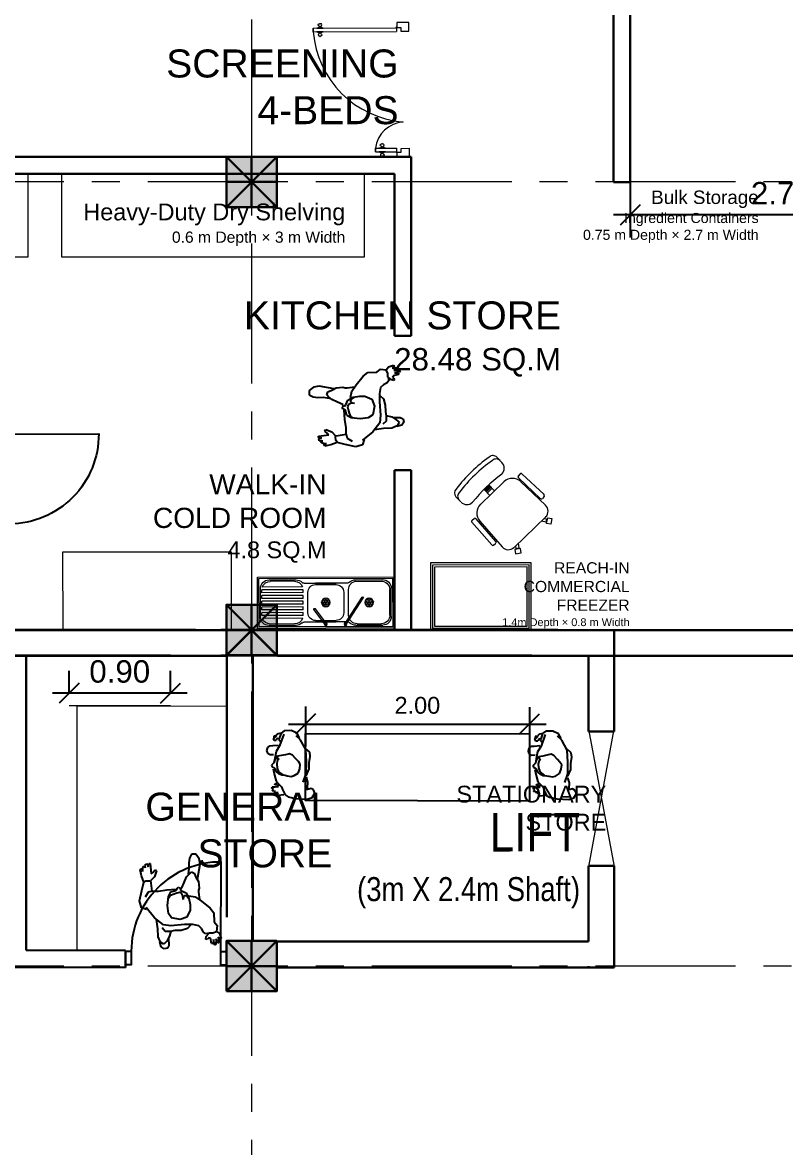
# Model space of a CAD drawing. Header units: metres. Extents: x 319894 to 3389272, y 120 to 6136017.
# Drawn here: x 321364.75 to 321371.56, y 3068011.02 to 3068021.06 of the extents above; entities that cross this region are included whole.
import ezdxf

# ---------------------------------------------------------------- set-up
doc = ezdxf.new("R2010")
doc.units = ezdxf.units.M
doc.header["$MEASUREMENT"] = 0
doc.linetypes.add('CENTER', pattern=[2, 1.25, -0.25, 0.25, -0.25])
doc.linetypes.add('HIDDEN', pattern=[0.375, 0.25, -0.125])
doc.layers.get('Defpoints').update_dxf_attribs({"color": 254})
for name, color, linetype in [('02', 2, 'Continuous'), ('door_cad-block.com', 7, 'Continuous'), ('Hat02', 4, 'Continuous'), ('S-DIM', 7, 'Continuous'), ('steps', 23, 'Continuous'), ('TEXT', 255, 'Continuous')]:
    doc.layers.add(name, color=color, linetype=linetype)
for name, color, linetype, lineweight in [('centerline', 255, 'HIDDEN', 5), ('column', 50, 'Continuous', 30), ('DOORS', 4, 'Continuous', 0), ('Fixtures', 31, 'Continuous', 20), ('furniture', 43, 'Continuous', 18), ('hatch', 252, 'Continuous', 15), ('Stairs', 31, 'Continuous', 20), ('wall', 4, 'Continuous', 30), ('window-door', 4, 'Continuous', 20)]:
    doc.layers.add(name, color=color, linetype=linetype, lineweight=lineweight)
doc.styles.get("Standard").update_dxf_attribs({"font": 'arial.ttf'})
doc.dimstyles.get("Standard").update_dxf_attribs({"dimtxt": 0.2, "dimasz": 0.18, "dimexe": 0.2, "dimexo": 0.2, "dimgap": 0.09, "dimtad": 1, "dimzin": 0, "dimdsep": 46, "dimtxsty": 'Standard', "dimblk": 'OBLIQUE', "dimcen": 0.09, "dimdle": 0.15, "dimclrt": 7, "dimadec": 0, "dimazin": 0, "dimtfac": 1, "dimtofl": 0, "dimtmove": 0, "dimatfit": 3, "dimfxl": 0.3, "dimfxlon": 1, "dimtfillclr": 2, "dimtolj": 1, "dimtzin": 0, "dimarcsym": 0})

# ---------------------------------------------------------------- blocks, each defined once
blk = doc.blocks.new('R87')
at = {"color": 0, "linetype": 'ByBlock'}
for p, q in [((-258, 779), (-289, 729)), ((-201, 798), (-258, 779)), ((-64, 789), (-201, 798)), ((20, 770), (-64, 789)), ((-289, 729), (-275, 693)), ((-275, 693), (-246, 674)), ((-246, 674), (-191, 690)), ((-205, 669), (-210, 604)), ((-191, 690), (-205, 669)), ((54, 748), (20, 770)), ((85, 686), (54, 748)), ((68, 748), (133, 755)), ((95, 654), (85, 686)), ((121, 628), (95, 654)), ((169, 654), (129, 652)), ((129, 652), (141, 635)), ((133, 755), (143, 738)), ((143, 738), (133, 724)), ((133, 724), (167, 722)), ((172, 712), (165, 710)), ((165, 710), (201, 702)), ((167, 722), (172, 712)), ((203, 654), (169, 654)), ((201, 695), (189, 681)), ((189, 681), (208, 671)), ((201, 702), (201, 695)), ((208, 671), (203, 654)), ((-191, 530), (-225, 450)), ((-210, 604), (-193, 546)), ((-155, 602), (-191, 501)), ((-50, 526), (-96, 497)), ((-16, 536), (-50, 526)), ((28, 528), (-16, 536)), ((52, 522), (28, 528)), ((91, 518), (52, 522)), ((155, 590), (121, 628)), ((141, 635), (169, 633)), ((172, 621), (148, 614)), ((174, 520), (155, 590)), ((169, 633), (172, 621)), ((189, 448), (174, 520)), ((-225, 450), (-227, 381)), ((-191, 501), (-193, 369)), ((-117, 448), (-122, 396)), ((-122, 396), (-101, 365)), ((-96, 497), (-117, 448)), ((129, 482), (80, 515)), ((130, 500), (91, 518)), ((143, 441), (129, 482)), ((156, 483), (130, 500)), ((148, 390), (143, 441)), ((143, 359), (148, 390)), ((168, 454), (156, 483)), ((174, 441), (168, 454)), ((181, 433), (174, 441)), ((203, 422), (181, 433)), ((182, 376), (195, 391)), ((195, 391), (206, 399)), ((209, 409), (203, 422)), ((206, 399), (209, 409)), ((-227, 381), (-239, 309)), ((-239, 309), (-232, 258)), ((-193, 369), (-186, 227)), ((-101, 365), (-73, 334)), ((-73, 334), (-33, 289)), ((-33, 289), (1, 274)), ((1, 274), (49, 285)), ((49, 285), (95, 295)), ((95, 295), (140, 303)), ((124, 333), (143, 359)), ((136, 328), (124, 333)), ((143, 316), (136, 328)), ((136, 302), (143, 316)), ((140, 303), (164, 326)), ((155, 246), (172, 328)), ((164, 326), (176, 356)), ((172, 328), (181, 378)), ((176, 356), (182, 376)), ((184, 285), (225, 287)), ((225, 287), (251, 266)), ((251, 266), (261, 237)), ((-232, 258), (-186, 218)), ((-186, 227), (-124, 112)), ((66, 47), (114, 182)), ((124, 107), (105, 131)), ((114, 182), (155, 246)), ((193, 179), (131, 174)), ((229, 182), (193, 179)), ((251, 201), (229, 182)), ((261, 237), (251, 201)), ((-124, 112), (-76, 67)), ((-116, 93), (-88, 38)), ((-88, 38), (-20, 7)), ((-20, 7), (59, 9)), ((59, 9), (97, 35)), ((126, 40), (90, 33)), ((97, 35), (114, 88)), ((114, 88), (124, 107)), ((148, 55), (126, 40)), ((129, 98), (148, 107)), ((148, 107), (153, 122)), ((150, 71), (148, 55)), ((172, 88), (150, 71)), ((153, 122), (177, 122)), ((157, 71), (181, 71)), ((189, 105), (172, 88)), ((181, 98), (174, 98)), ((177, 122), (189, 105)), ((181, 71), (181, 98))]:
    blk.add_line(p, q, dxfattribs=at)
blk = doc.blocks.new('_Oblique')
at = {"color": 0, "linetype": 'ByBlock', "lineweight": -2}
blk.add_line((-0.5, -0.5), (0.5, 0.5), dxfattribs=at)
blk = doc.blocks.new('*D839')
at = {"layer": 'Defpoints', "color": 0, "transparency": 16777216}
for p in [(321647.639, 3067899.756), (321649.639, 3067899.752), (321649.639, 3067899.401)]:
    blk.add_point(p, dxfattribs=at)
at = {"layer": 'S-DIM', "color": 0, "lineweight": -2, "transparency": 16777216}
for p, q in [((321647.639, 3067899.556), (321647.639, 3067899.201)), ((321649.639, 3067899.552), (321649.639, 3067899.201)), ((321647.489, 3067899.401), (321649.789, 3067899.401))]:
    blk.add_line(p, q, dxfattribs=at)
at = {"layer": 'S-DIM', "color": 0, "lineweight": -2, "transparency": 16777216, "xscale": 0.18, "yscale": 0.18, "zscale": 0.18, "rotation": 180}
blk.add_blockref('_Oblique', (321647.639, 3067899.401), dxfattribs=at)
at = {"layer": 'S-DIM', "color": 0, "lineweight": -2, "transparency": 16777216, "xscale": 0.18, "yscale": 0.18, "zscale": 0.18}
blk.add_blockref('_Oblique', (321649.639, 3067899.401), dxfattribs=at)
at = {"layer": 'S-DIM', "color": 7, "transparency": 16777216, "insert": (321648.639, 3067899.567), "char_height": 0.15, "attachment_point": 5}
blk.add_mtext('\\A1;2.00', dxfattribs=at)
blk = doc.blocks.new('*U950')
at = {"color": 0, "linetype": 'ByBlock', "ltscale": 10}
blk.add_lwpolyline([(-50, 0), (-50, 800, 0.414214), (-850, 0)], format="xyb", dxfattribs=at)
at = {"color": 0}
for points in [[(-900, 0), (-850, 0), (-850, -121), (-900, -121)], [(-50, 0), (0, 0), (0, -121), (-50, -121)]]:
    blk.add_lwpolyline(points, close=True, dxfattribs=at)
blk = doc.blocks.new('R94')
at = {"color": 0, "linetype": 'ByBlock'}
for p, q in [((-458, 914), (-467, 898)), ((-393, 917), (-458, 914)), ((-431, 947), (-442, 933)), ((-442, 933), (-393, 917)), ((-374, 941), (-431, 947)), ((-390, 974), (-401, 963)), ((-401, 963), (-374, 941)), ((-331, 955), (-390, 974)), ((-306, 922), (-331, 955)), ((-323, 879), (-306, 920)), ((-238, 928), (-306, 922)), ((-195, 895), (-238, 928)), ((-467, 898), (-401, 887)), ((-401, 887), (-448, 882)), ((-448, 882), (-448, 865)), ((-448, 865), (-385, 852)), ((-380, 833), (-401, 814)), ((-401, 814), (-396, 797)), ((-396, 797), (-366, 803)), ((-385, 852), (-380, 833)), ((-366, 803), (-328, 835)), ((-328, 835), (-336, 797)), ((-336, 797), (-317, 770)), ((-325, 835), (-323, 879)), ((-92, 890), (-195, 895)), ((-37, 846), (-92, 890)), ((44, 746), (-37, 846)), ((-317, 770), (-274, 746)), ((-274, 746), (-241, 716)), ((-241, 716), (-227, 645)), ((93, 673), (44, 746)), ((148, 713), (63, 724)), ((107, 599), (93, 673)), ((172, 711), (148, 713)), ((196, 719), (172, 711)), ((273, 713), (196, 719)), ((324, 683), (273, 713)), ((300, 702), (474, 732)), ((370, 664), (324, 683)), ((384, 632), (370, 664)), ((474, 732), (536, 719)), ((536, 719), (588, 681)), ((588, 681), (588, 632)), ((-274, 586), (-295, 512)), ((-233, 621), (-274, 586)), ((-227, 550), (-241, 393)), ((-227, 645), (-227, 550)), ((-140, 579), (-169, 499)), ((-59, 616), (-140, 579)), ((6, 616), (-59, 616)), ((77, 602), (6, 616)), ((93, 537), (62, 534)), ((62, 534), (107, 529)), ((70, 599), (104, 575)), ((141, 568), (77, 602)), ((107, 550), (93, 537)), ((104, 575), (107, 550)), ((107, 529), (137, 515)), ((167, 508), (141, 568)), ((199, 518), (259, 545)), ((259, 545), (327, 575)), ((327, 575), (362, 607)), ((427, 602), (357, 591)), ((362, 607), (384, 632)), ((487, 599), (427, 602)), ((542, 607), (487, 599)), ((588, 632), (542, 607)), ((-298, 439), (-306, 385)), ((-295, 512), (-298, 439)), ((-241, 393), (-230, 306)), ((-169, 499), (-150, 400)), ((-150, 400), (-98, 365)), ((123, 417), (107, 379)), ((137, 461), (123, 417)), ((137, 515), (145, 491)), ((145, 491), (137, 461)), ((151, 391), (162, 437)), ((162, 437), (168, 454)), ((192, 500), (167, 508)), ((168, 454), (196, 467)), ((175, 344), (184, 454)), ((206, 485), (192, 500)), ((196, 507), (199, 518)), ((196, 467), (206, 485)), ((-502, 352), (-510, 314)), ((-510, 314), (-486, 279)), ((-469, 369), (-502, 352)), ((-486, 279), (-428, 263)), ((-390, 366), (-469, 369)), ((-418, 344), (-456, 312)), ((-456, 312), (-431, 271)), ((-431, 271), (-371, 246)), ((-369, 374), (-418, 344)), ((-306, 390), (-369, 374)), ((-306, 385), (-306, 325)), ((-306, 325), (-265, 292)), ((-230, 306), (-149, 203)), ((-98, 365), (-5, 352)), ((-5, 352), (99, 363)), ((107, 379), (77, 363)), ((99, 363), (151, 391)), ((158, 249), (175, 344)), ((-371, 246), (-276, 241)), ((-276, 241), (-170, 225)), ((-149, 203), (-29, 105)), ((158, 176), (148, 130)), ((158, 173), (158, 249)), ((251, 159), (158, 173)), ((281, 157), (251, 159)), ((278, 102), (281, 149)), ((327, 203), (281, 157)), ((395, 227), (327, 203)), ((359, 165), (376, 181)), ((479, 151), (359, 165)), ((376, 181), (408, 208)), ((408, 208), (395, 227)), ((441, 127), (479, 135)), ((479, 135), (479, 151)), ((-51, 111), (-32, 51)), ((-29, 105), (-51, 111)), ((-32, 51), (47, 29)), ((47, 29), (169, 56)), ((148, 130), (90, 94)), ((169, 56), (264, 78)), ((256, 75), (278, 102)), ((264, 78), (338, 51)), ((338, 51), (406, 37)), ((387, 64), (444, 70)), ((422, 56), (387, 64)), ((406, 37), (422, 56)), ((430, 92), (471, 97)), ((449, 89), (430, 92)), ((476, 119), (441, 127)), ((444, 70), (449, 89)), ((471, 97), (476, 119))]:
    blk.add_line(p, q, dxfattribs=at)
blk = doc.blocks.new('column')
at = {"layer": 'hatch'}
h = blk.add_hatch(color=256, dxfattribs=at)
h.dxf.hatch_style = 1
h.paths.add_polyline_path([(0, 0), (0.45, 0), (0.45, 0.45), (0, 0.45)])
at = {"layer": 'column'}
for p, q in [((0, 0.45), (0.45, 0)), ((0, 0), (0.45, 0.45)), ((0.225, 0.45), (0.225, 0)), ((0, 0.225), (0.45, 0.225))]:
    blk.add_line(p, q, dxfattribs=at)
blk.add_lwpolyline([(0, 0), (0.45, 0), (0.45, 0.45), (0, 0.45)], close=True, dxfattribs=at)
blk = doc.blocks.new('*D991')
at = {"layer": 'Defpoints', "color": 0, "transparency": 16777216}
for p in [(321365.164, 3068015.078), (321365.164, 3068014.965), (321366.069, 3068014.964)]:
    blk.add_point(p, dxfattribs=at)
at = {"layer": 'S-DIM', "color": 0, "lineweight": -2, "transparency": 16777216}
for p, q in [((321365.164, 3068015.078), (321365.164, 3068015.278)), ((321366.069, 3068015.078), (321366.069, 3068015.278)), ((321366.219, 3068015.078), (321365.014, 3068015.078))]:
    blk.add_line(p, q, dxfattribs=at)
at = {"layer": 'S-DIM', "color": 0, "lineweight": -2, "transparency": 16777216, "xscale": 0.18, "yscale": 0.18, "zscale": 0.18, "rotation": 180}
blk.add_blockref('_Oblique', (321365.164, 3068015.078), dxfattribs=at)
at = {"layer": 'S-DIM', "color": 0, "lineweight": -2, "transparency": 16777216, "xscale": 0.18, "yscale": 0.18, "zscale": 0.18}
blk.add_blockref('_Oblique', (321366.069, 3068015.078), dxfattribs=at)
at = {"layer": 'S-DIM', "color": 7, "transparency": 16777216, "insert": (321365.616, 3068015.27), "char_height": 0.2, "attachment_point": 5}
blk.add_mtext('\\A1;0.90', dxfattribs=at)
blk = doc.blocks.new('*D968')
at = {"layer": 'Defpoints', "color": 0, "transparency": 16777216}
for p in [(321370.176, 3068027.344), (321372.876, 3068019.864), (321370.176, 3068019.346)]:
    blk.add_point(p, dxfattribs=at)
at = {"layer": 'S-DIM', "color": 0, "lineweight": -2, "transparency": 16777216}
for p, q in [((321370.176, 3068019.646), (321370.176, 3068019.146)), ((321372.876, 3068019.646), (321372.876, 3068019.146)), ((321373.026, 3068019.346), (321370.026, 3068019.346))]:
    blk.add_line(p, q, dxfattribs=at)
at = {"layer": 'S-DIM', "color": 0, "lineweight": -2, "transparency": 16777216, "xscale": 0.18, "yscale": 0.18, "zscale": 0.18, "rotation": 180}
blk.add_blockref('_Oblique', (321370.176, 3068019.346), dxfattribs=at)
at = {"layer": 'S-DIM', "color": 0, "lineweight": -2, "transparency": 16777216, "xscale": 0.18, "yscale": 0.18, "zscale": 0.18}
blk.add_blockref('_Oblique', (321372.876, 3068019.346), dxfattribs=at)
at = {"layer": 'S-DIM', "color": 7, "transparency": 16777216, "insert": (321371.526, 3068019.539), "char_height": 0.2, "attachment_point": 5}
blk.add_mtext('\\A1;2.70', dxfattribs=at)
blk = doc.blocks.new('ofic')
at = {"layer": 'Fixtures'}
for p, q in [((321692.648, 3067907.631), (321692.649, 3067906.731)), ((321693.25, 3067907.631), (321692.648, 3067907.631)), ((321693.231, 3067907.613), (321692.666, 3067907.613)), ((321692.667, 3067907.613), (321692.667, 3067906.749)), ((321693.232, 3067906.749), (321693.231, 3067907.613)), ((321693.25, 3067906.731), (321693.25, 3067907.631)), ((321693.213, 3067907.595), (321692.685, 3067907.594)), ((321692.685, 3067907.594), (321692.685, 3067906.767)), ((321693.214, 3067906.767), (321693.213, 3067907.595)), ((321693.794, 3067907.358), (321693.841, 3067907.403)), ((321693.411, 3067907.083), (321693.614, 3067907.26)), ((321693.442, 3067907.046), (321693.645, 3067907.223)), ((321693.631, 3067907.259), (321693.646, 3067907.24)), ((321693.623, 3067907.19), (321693.393, 3067906.989)), ((321693.974, 3067906.975), (321693.773, 3067907.183)), ((321693.853, 3067907.101), (321693.906, 3067907.152)), ((321693.917, 3067907.08), (321693.876, 3067907.122)), ((321693.926, 3067907.089), (321693.885, 3067907.131)), ((321693.933, 3067907.095), (321693.891, 3067907.138)), ((321693.894, 3067907.058), (321693.947, 3067907.109)), ((321693.937, 3067907.099), (321693.896, 3067907.142)), ((321693.941, 3067907.104), (321693.901, 3067907.147)), ((321693.409, 3067907.066), (321693.424, 3067907.048)), ((321694.193, 3067907.037), (321694.147, 3067906.992)), ((321693.369, 3067906.878), (321693.332, 3067906.872)), ((321693.332, 3067906.872), (321693.341, 3067906.821)), ((321693.341, 3067906.821), (321693.378, 3067906.827)), ((321693.378, 3067906.827), (321693.369, 3067906.878)), ((321693.4, 3067906.871), (321693.379, 3067906.868)), ((321693.379, 3067906.868), (321693.384, 3067906.838)), ((321693.384, 3067906.838), (321693.425, 3067906.845)), ((321693.388, 3067906.884), (321693.661, 3067906.601)), ((321693.766, 3067906.602), (321693.975, 3067906.824)), ((321693.825, 3067906.649), (321694.009, 3067906.845)), ((321693.86, 3067906.616), (321694.045, 3067906.813)), ((321694.044, 3067906.83), (321694.026, 3067906.846)), ((321692.649, 3067906.731), (321693.04, 3067906.731)), ((321692.667, 3067906.749), (321693.04, 3067906.749)), ((321692.685, 3067906.767), (321693.04, 3067906.767)), ((321693.04, 3067906.767), (321693.214, 3067906.767)), ((321693.04, 3067906.749), (321693.232, 3067906.749)), ((321693.04, 3067906.731), (321693.25, 3067906.731)), ((321693.615, 3067906.599), (321693.623, 3067906.64)), ((321693.648, 3067906.614), (321693.644, 3067906.593)), ((321693.843, 3067906.616), (321693.826, 3067906.631)), ((321693.596, 3067906.556), (321693.603, 3067906.593)), ((321693.646, 3067906.546), (321693.596, 3067906.556)), ((321693.603, 3067906.593), (321693.654, 3067906.583)), ((321693.644, 3067906.593), (321693.615, 3067906.599)), ((321693.654, 3067906.583), (321693.646, 3067906.546))]:
    blk.add_line(p, q, dxfattribs=at)
for centre, radius, start, end in [((321693.874, 3067907.368), 0.0485, 43.9247, 133.9247), ((321693.844, 3067907.305), 0.0728, 133.9247, 223.9247), ((321693.845, 3067907.339), 0.0485, 43.9247, 133.9247), ((321693.073, 3067906.31), 1.334, 35.0546, 52.7948), ((321693.103, 3067906.339), 1.334, 35.0546, 52.7948), ((321693.622, 3067907.251), 0.0121, 39.4122, 131.0623), ((321693.695, 3067907.108), 0.109, 43.9247, 131.0623), ((321693.637, 3067907.233), 0.0121, 311.0623, 39.4122), ((321692.837, 3067906.084), 1.511, 37.0283, 50.821), ((321694.16, 3067907.072), 0.0485, 313.9247, 43.9247), ((321693.419, 3067907.074), 0.0121, 131.0623, 219.637), ((321693.434, 3067907.056), 0.0121, 219.637, 311.0623), ((321694.13, 3067907.043), 0.0485, 313.9247, 43.9247), ((321693.441, 3067906.935), 0.0728, 131.0623, 223.9247), ((321693.896, 3067906.899), 0.109, 316.7871, 43.9247), ((321694.096, 3067907.044), 0.0728, 223.9247, 313.9247), ((321694.018, 3067906.837), 0.0121, 48.4371, 136.7871), ((321694.036, 3067906.821), 0.0121, 316.7871, 48.4371), ((321693.713, 3067906.652), 0.0728, 223.9247, 316.7871), ((321693.834, 3067906.64), 0.0121, 136.7871, 228.2124), ((321693.851, 3067906.625), 0.0121, 228.2124, 316.7871)]:
    blk.add_arc(centre, radius, start, end, dxfattribs=at)
blk = doc.blocks.new('s')
at = {"layer": 'furniture', "lineweight": 13, "ltscale": 50}
for p, q in [((1.26, 31.09), (10.49, 37.18)), ((1.62, 30.74), (10.86, 36.84)), ((1.29, 23.8), (6.58, 19.81)), ((1.59, 24.2), (6.88, 20.21))]:
    blk.add_line(p, q, dxfattribs=at)
for centre, start, end in [((10.68, 37.01), 316.8421, 136.8421), ((1.44, 30.92), 136.8421, 316.8421), ((1.44, 24), 52.9874, 232.9874), ((6.73, 20.01), 232.9874, 52.9874)]:
    blk.add_arc(centre, 0.25, start, end, dxfattribs=at)
at = {"layer": 'Hat02', "lineweight": 13, "ltscale": 50}
for p, q in [((18, 48), (0, 48)), ((0, 48), (0, 0)), ((0.5, 47.5), (0.5, 0.5)), ((17.5, 47.5), (0.5, 47.5)), ((17.5, 0.5), (17.5, 47.5)), ((18, 0), (18, 48)), ((1, 34.5), (1, 44)), ((1.5, 35), (1.5, 43.5)), ((4, 47), (14, 47)), ((4.5, 46.5), (13.5, 46.5)), ((16.5, 35), (16.5, 43.5)), ((17, 34.5), (17, 44)), ((2.2, 31.64), (2.2, 20.4)), ((2.2, 31.64), (2.2, 20.4)), ((4.5, 32), (13.5, 32)), ((15.8, 31.64), (15.8, 20.4)), ((15.8, 31.64), (15.8, 20.4)), ((12.6, 30.3), (5.4, 30.3)), ((2.2, 16.36), (2.2, 27.6)), ((2.2, 16.36), (2.2, 27.6)), ((2.7, 20.4), (2.7, 27.6)), ((15.3, 20.4), (15.3, 27.6)), ((15.8, 16.36), (15.8, 27.6)), ((15.8, 16.36), (15.8, 27.6)), ((3.5, 15.83), (3.5, 1.67)), ((4.5, 16), (5.5, 16)), ((4.5, 16), (4.5, 1.5)), ((5.4, 17.7), (12.6, 17.7)), ((5.5, 16), (5.5, 1.5)), ((6.5, 16), (6.5, 1.5)), ((6.5, 16), (7.5, 16)), ((7.5, 16), (7.5, 1.5)), ((8.5, 16), (8.5, 1.5)), ((8.5, 16), (9.5, 16)), ((9.5, 16), (9.5, 1.5)), ((10.5, 16), (10.5, 1.5)), ((10.5, 16), (11.5, 16)), ((11.5, 16), (11.5, 1.5)), ((12.5, 16), (12.5, 1.5)), ((12.5, 16), (13.5, 16)), ((13.5, 16), (13.5, 1.5)), ((14.5, 15.83), (14.5, 1.67)), ((1, 13.5), (1, 4)), ((1.5, 13), (1.5, 4.5)), ((16.5, 13), (16.5, 4.5)), ((17, 4), (17, 13.5)), ((0, 0), (18, 0)), ((0.5, 0.5), (17.5, 0.5)), ((4, 1), (14, 1)), ((4.5, 1.5), (5.5, 1.5)), ((6.5, 1.5), (7.5, 1.5)), ((8.5, 1.5), (9.5, 1.5)), ((10.5, 1.5), (11.5, 1.5)), ((12.5, 1.5), (13.5, 1.5))]:
    blk.add_line(p, q, dxfattribs=at)
at = {"layer": 'Hat02', "linetype": 'Continuous', "lineweight": 13, "ltscale": 50}
for p, q in [((7.62, 39.85), (7.76, 39.85)), ((7.89, 40.06), (7.76, 39.85)), ((7.82, 40.18), (7.89, 40.06)), ((8.26, 39.85), (8.14, 39.63)), ((8.14, 39.63), (8.26, 39.41)), ((8.15, 40.48), (8.26, 40.28)), ((8.26, 40.28), (8.51, 40.28)), ((8.26, 39.85), (8.51, 39.85)), ((8.64, 40.5), (8.51, 40.28)), ((8.51, 39.85), (8.64, 39.63)), ((8.64, 39.63), (8.51, 39.41)), ((8.53, 40.68), (8.64, 40.5)), ((9.01, 40.28), (8.89, 40.06)), ((8.89, 40.06), (9.01, 39.85)), ((8.99, 40.75), (9.01, 40.71)), ((9.01, 40.71), (9.26, 40.71)), ((9.01, 40.28), (9.26, 40.28)), ((9.01, 39.85), (9.26, 39.85)), ((9.27, 40.73), (9.26, 40.71)), ((9.26, 40.28), (9.39, 40.06)), ((9.39, 40.06), (9.26, 39.85)), ((9.69, 40.58), (9.64, 40.5)), ((9.64, 40.5), (9.76, 40.28)), ((9.76, 39.85), (9.64, 39.63)), ((9.64, 39.63), (9.76, 39.41)), ((9.76, 40.28), (10.01, 40.28)), ((9.76, 39.85), (10.01, 39.85)), ((10.04, 40.33), (10.01, 40.28)), ((10.01, 39.85), (10.14, 39.63)), ((10.14, 39.63), (10.01, 39.41)), ((7.51, 39.41), (7.76, 39.41)), ((7.51, 39.41), (7.51, 39.4)), ((7.52, 38.98), (7.76, 38.98)), ((7.67, 38.55), (7.76, 38.55)), ((7.76, 39.41), (7.89, 39.2)), ((7.89, 39.2), (7.76, 38.98)), ((7.76, 38.55), (7.89, 38.33)), ((7.89, 38.33), (7.86, 38.28)), ((8.26, 38.98), (8.14, 38.76)), ((8.14, 38.76), (8.26, 38.55)), ((8.26, 38.11), (8.19, 37.99)), ((8.26, 39.41), (8.51, 39.41)), ((8.26, 38.98), (8.51, 38.98)), ((8.26, 38.55), (8.51, 38.55)), ((8.26, 38.11), (8.51, 38.11)), ((8.51, 38.98), (8.64, 38.76)), ((8.64, 38.76), (8.51, 38.55)), ((8.51, 38.11), (8.64, 37.9)), ((8.64, 37.9), (8.59, 37.81)), ((9.01, 39.41), (8.89, 39.2)), ((8.89, 39.2), (9.01, 38.98)), ((9.01, 38.55), (8.89, 38.33)), ((8.89, 38.33), (9.01, 38.11)), ((9.01, 39.41), (9.26, 39.41)), ((9.01, 38.98), (9.26, 38.98)), ((9.01, 38.55), (9.26, 38.55)), ((9.01, 38.11), (9.26, 38.11)), ((9.26, 39.41), (9.39, 39.2)), ((9.39, 39.2), (9.26, 38.98)), ((9.26, 38.55), (9.39, 38.33)), ((9.39, 38.33), (9.26, 38.11)), ((9.76, 38.98), (9.64, 38.76)), ((9.64, 38.76), (9.76, 38.55)), ((9.76, 38.11), (9.64, 37.9)), ((9.64, 37.9), (9.64, 37.89)), ((9.76, 39.41), (10.01, 39.41)), ((9.76, 38.98), (10.01, 38.98)), ((9.76, 38.55), (10.01, 38.55)), ((9.76, 38.11), (9.98, 38.11)), ((10.01, 38.98), (10.14, 38.76)), ((10.14, 38.76), (10.01, 38.55)), ((10.49, 39.38), (10.39, 39.2)), ((10.39, 39.2), (10.48, 39.03)), ((7.51, 23.82), (7.51, 23.82)), ((7.51, 23.82), (7.76, 23.82)), ((7.52, 24.26), (7.76, 24.26)), ((7.67, 24.69), (7.76, 24.69)), ((7.76, 24.69), (7.89, 24.47)), ((7.89, 24.47), (7.76, 24.26)), ((7.76, 23.82), (7.89, 23.61)), ((8.26, 25.12), (8.14, 24.91)), ((8.14, 24.91), (8.26, 24.69)), ((8.26, 24.26), (8.14, 24.04)), ((8.14, 24.04), (8.26, 23.82)), ((8.26, 25.12), (8.51, 25.12)), ((8.26, 24.69), (8.51, 24.69)), ((8.26, 24.26), (8.51, 24.26)), ((8.26, 23.82), (8.51, 23.82)), ((8.51, 25.12), (8.64, 24.91)), ((8.64, 24.91), (8.51, 24.69)), ((8.51, 24.26), (8.64, 24.04)), ((8.64, 24.04), (8.51, 23.82)), ((8.98, 25.5), (8.89, 25.34)), ((8.89, 25.34), (9.01, 25.12)), ((9.01, 24.69), (8.89, 24.47)), ((8.89, 24.47), (9.01, 24.26)), ((9.01, 23.82), (8.89, 23.61)), ((9.01, 25.12), (9.26, 25.12)), ((9.01, 24.69), (9.26, 24.69)), ((9.01, 24.26), (9.26, 24.26)), ((9.01, 23.82), (9.26, 23.82)), ((9.39, 25.34), (9.26, 25.12)), ((9.26, 24.69), (9.39, 24.47)), ((9.39, 24.47), (9.26, 24.26)), ((9.26, 23.82), (9.39, 23.61)), ((9.31, 25.47), (9.39, 25.34)), ((9.76, 25.12), (9.64, 24.91)), ((9.64, 24.91), (9.76, 24.69)), ((9.76, 24.26), (9.64, 24.04)), ((9.64, 24.04), (9.76, 23.82)), ((9.76, 25.12), (9.99, 25.12)), ((9.76, 24.69), (10.01, 24.69)), ((9.76, 24.26), (10.01, 24.26)), ((9.76, 23.82), (10.01, 23.82)), ((10.14, 24.91), (10.01, 24.69)), ((10.01, 24.26), (10.14, 24.04)), ((10.14, 24.04), (10.01, 23.82)), ((10.03, 25.09), (10.14, 24.91)), ((10.41, 24.51), (10.39, 24.47)), ((10.39, 24.47), (10.46, 24.35)), ((10.48, 23.77), (10.39, 23.61)), ((7.63, 23.39), (7.76, 23.39)), ((7.89, 23.61), (7.76, 23.39)), ((8.26, 23.39), (8.14, 23.18)), ((8.14, 23.18), (8.26, 22.96)), ((8.26, 23.39), (8.51, 23.39)), ((8.26, 22.96), (8.51, 22.96)), ((8.51, 23.39), (8.64, 23.18)), ((8.64, 23.18), (8.51, 22.96)), ((8.89, 23.61), (9.01, 23.39)), ((9.01, 22.96), (8.89, 22.74)), ((8.89, 22.74), (9.01, 22.53)), ((9.01, 23.39), (9.26, 23.39)), ((9.01, 22.96), (9.26, 22.96)), ((9.01, 22.53), (9.26, 22.53)), ((9.39, 23.61), (9.26, 23.39)), ((9.26, 22.96), (9.39, 22.74)), ((9.39, 22.74), (9.26, 22.53)), ((9.76, 23.39), (9.64, 23.18)), ((9.64, 23.18), (9.76, 22.96)), ((9.76, 23.39), (10.01, 23.39)), ((9.76, 22.96), (10.01, 22.96)), ((10.01, 23.39), (10.14, 23.18)), ((10.14, 23.18), (10.01, 22.96)), ((10.39, 23.61), (10.43, 23.54))]:
    blk.add_line(p, q, dxfattribs=at)
at = {"layer": 'Hat02', "lineweight": 13, "ltscale": 50}
for centre, radius in [((9, 39.25), 1.5), ((1.44, 30.92), 0.5), ((1.44, 24), 0.5), ((9, 24), 1.5)]:
    blk.add_circle(centre, radius, dxfattribs=at)
for centre, radius, start, end in [((4, 44), 3, 90, 180), ((4.5, 43.5), 3, 90, 180), ((13.5, 43.5), 3, 0, 90), ((14, 44), 3, 0, 90), ((4, 34.5), 3, 180, 225.573), ((4, 34.5), 3, 180, 225.573), ((4.5, 35), 3, 180, 270), ((1.2, 31.64), 1, 0, 45.573), ((13.5, 35), 3, 270, 0), ((16.8, 31.64), 1, 134.427, 180), ((14, 34.5), 3, 314.427, 0), ((14, 34.5), 3, 314.427, 0), ((5.4, 27.6), 2.7, 90, 180), ((12.6, 27.6), 2.7, 0, 90), ((5.4, 20.4), 2.7, 180, 270), ((12.6, 20.4), 2.7, 270, 0), ((4.5, 13), 3, 109.4712, 180), ((1.2, 16.36), 1, 314.427, 0), ((13.5, 13), 3, 0, 70.5288), ((16.8, 16.36), 1, 180, 225.573), ((4, 13.5), 3, 134.427, 180), ((4, 13.5), 3, 134.427, 180), ((14, 13.5), 3, 0, 45.573), ((14, 13.5), 3, 0, 45.573), ((4, 4), 3, 180, 270), ((4.5, 4.5), 3, 180, 250.5288), ((14, 4), 3, 270, 0), ((13.5, 4.5), 3, 289.4712, 0)]:
    blk.add_arc(centre, radius, start, end, dxfattribs=at)
blk = doc.blocks.new('*U764')
at = {"layer": 'DOORS', "linetype": 'Continuous', "lineweight": 0}
for p, q in [((8137.26, -1857.94), (8142.04, -1857.94)), ((8142.21, -1860.02), (8142.21, -1861.52)), ((8150.81, -1860.02), (8142.21, -1860.02)), ((8150.81, -1861.52), (8142.21, -1861.52)), ((8150.81, -1860.02), (8150.81, -1861.52)), ((8150.81, -1861.52), (8150.81, -1860.02)), ((8137.26, -1911.96), (8142.04, -1911.96)), ((8142.21, -1909.87), (8142.21, -1908.37)), ((8175.64, -1908.37), (8142.21, -1908.37)), ((8175.64, -1909.87), (8142.21, -1909.87)), ((8175.64, -1909.87), (8175.64, -1908.37)), ((8175.64, -1908.37), (8175.64, -1909.87))]:
    blk.add_line(p, q, dxfattribs=at)
for points in [[(8142.04, -1857.94), (8142.04, -1859.87), (8140.4, -1859.87), (8140.4, -1861.43), (8137.26, -1861.43), (8137.26, -1857.94)], [(8142.04, -1911.96), (8142.04, -1910.03), (8140.4, -1910.03), (8140.4, -1908.47), (8137.26, -1908.47), (8137.26, -1911.96)]]:
    blk.add_lwpolyline(points, dxfattribs=at)
for points in [[(8149.25, -1860.02), (8146.78, -1860.02), (8147.88, -1859.6), (8147.88, -1859.41, 0.414214), (8147.77, -1859.3, -0.990713), (8147.9, -1858.29), (8148.25, -1858.29)], [(8149.25, -1861.52), (8146.78, -1861.52), (8147.88, -1861.94), (8147.88, -1862.13, -0.414214), (8147.77, -1862.24, 0.990713), (8147.9, -1863.25), (8148.25, -1863.25)], [(8146.91, -1860.02), (8149.37, -1860.02), (8148.28, -1859.6), (8148.28, -1859.41, -0.414214), (8148.39, -1859.3, 0.990713), (8148.25, -1858.29), (8147.9, -1858.29)], [(8146.91, -1861.52), (8149.37, -1861.52), (8148.28, -1861.94), (8148.28, -1862.13, 0.414214), (8148.39, -1862.24, -0.990713), (8148.25, -1863.25), (8147.9, -1863.25)], [(8174.08, -1908.37), (8171.62, -1908.37), (8172.71, -1907.95), (8172.71, -1907.76, 0.414214), (8172.6, -1907.65, -0.990713), (8172.74, -1906.64), (8173.08, -1906.64)], [(8171.74, -1908.37), (8174.2, -1908.37), (8173.11, -1907.95), (8173.11, -1907.76, -0.414214), (8173.22, -1907.65, 0.990713), (8173.08, -1906.64), (8172.74, -1906.64)], [(8174.08, -1909.87), (8171.62, -1909.87), (8172.71, -1910.29), (8172.71, -1910.48, -0.414214), (8172.6, -1910.59, 0.990713), (8172.74, -1911.6), (8173.08, -1911.6)], [(8171.74, -1909.87), (8174.2, -1909.87), (8173.11, -1910.29), (8173.11, -1910.48, 0.414214), (8173.22, -1910.59, -0.990713), (8173.08, -1911.6), (8172.74, -1911.6)]]:
    blk.add_lwpolyline(points, format="xyb", dxfattribs=at)
for points in [[(8147.97, -1858.17), (8147.97, -1858.29), (8148.18, -1858.29), (8148.18, -1858.17)], [(8147.97, -1863.37), (8147.97, -1863.25), (8148.18, -1863.25), (8148.18, -1863.37)], [(8172.81, -1906.52), (8172.81, -1906.64), (8173.01, -1906.64), (8173.01, -1906.52)], [(8172.81, -1911.72), (8172.81, -1911.6), (8173.01, -1911.6), (8173.01, -1911.72)]]:
    blk.add_lwpolyline(points, close=True, dxfattribs=at)
for centre in [(8142.21, -1859.86), (8142.21, -1910.03)]:
    blk.add_circle(centre, 0.165, dxfattribs=at)
at = {"layer": 'window-door'}
for centre, radius, start, end in [((8138.69, -1859.8), 12.25, 274.3787, 351.9271), ((8136.16, -1911.47), 39.61, 4.4787, 84.983)]:
    blk.add_arc(centre, radius, start, end, dxfattribs=at)
blk = doc.blocks.new('GRID FOR GROUND FLOOR')
at = {"layer": 'centerline', "linetype": 'CENTER'}
for p, q in [((322196.803, 3068140.648), (322196.803, 3068102.989)), ((322235.126, 3068121.198), (322188.02, 3068121.198)), ((322235.126, 3068117.198), (322188.02, 3068117.198)), ((322235.126, 3068117.198), (322188.02, 3068117.198)), ((322235.126, 3068114.198), (322188.02, 3068114.198)), ((322235.126, 3068114.198), (322188.02, 3068114.198))]:
    blk.add_line(p, q, dxfattribs=at)
at = {"layer": 'wall'}
for p in [(322196.578, 3068120.973), (322196.578, 3068116.973), (322196.578, 3068113.973)]:
    blk.add_blockref('column', p, dxfattribs=at)
blk = doc.blocks.new('STRE')
at = {"layer": 'steps'}
blk.add_lwpolyline([(321649.639, 3067899.312), (321649.639, 3067898.712), (321647.639, 3067898.717), (321647.639, 3067899.317)], close=True, dxfattribs=at)
at = {"xscale": 0.0007747039203470117, "yscale": 0.0007747039203470117, "zscale": 0.0007747039203470117, "rotation": 180.3259778437039}
for p in [(321647.496, 3067899.348), (321649.832, 3067899.344)]:
    blk.add_blockref('R87', p, dxfattribs=at)
at = {"layer": 'S-DIM'}
dim = blk.add_linear_dim(base=(321649.639, 3067899.401), p1=(321647.639, 3067899.756), p2=(321649.639, 3067899.752), dimstyle='Standard', dxfattribs=at)
dim.commit()
dim.dimension.update_dxf_attribs({"geometry": '*D839', "text_midpoint": (321648.639, 3067899.567)})

msp = doc.modelspace()

# ---------------------------------------------------------------- linework, layer by layer
for p, q in [((321366.294, 3068015.644), (321365.469, 3068015.644)), ((321365.794, 3068015.639), (321365.794, 3068015.639)), ((321377.15, 3068015.638), (321366.519, 3068015.639))]:
    msp.add_line(p, q)
at = {"layer": 'Fixtures'}
for p, q in [((321364.795, 3068019.719), (321364.795, 3068018.969)), ((321364.795, 3068018.969), (321362.544, 3068018.969)), ((321366.069, 3068014.964), (321365.164, 3068014.965)), ((321366.574, 3068014.959), (321365.232, 3068014.96)), ((321365.232, 3068014.96), (321365.232, 3068012.782))]:
    msp.add_line(p, q, dxfattribs=at)
for points in [[(321367.799, 3068019.714), (321367.799, 3068018.969), (321365.098, 3068018.969), (321365.098, 3068019.714)], [(321366.61, 3068016.34), (321366.61, 3068015.645), (321365.11, 3068015.64), (321365.107, 3068016.34)]]:
    msp.add_lwpolyline(points, close=True, dxfattribs=at)
at = {"layer": 'Stairs'}
for p, q in [((321370.031, 3068014.755), (321369.802, 3068013.529)), ((321369.802, 3068014.755), (321370.032, 3068013.529))]:
    msp.add_line(p, q, dxfattribs=at)
at = {"layer": 'wall'}
for p, q in [((321370.026, 3068023.634), (321370.026, 3068019.639)), ((321370.026, 3068023.634), (321370.026, 3068019.639)), ((321370.176, 3068023.634), (321370.176, 3068019.639)), ((321366.069, 3068019.864), (321362.024, 3068019.864)), ((321368.219, 3068019.864), (321366.019, 3068019.864)), ((321368.219, 3068019.864), (321368.219, 3068018.267)), ((321368.069, 3068019.714), (321362.019, 3068019.714)), ((321368.069, 3068019.714), (321368.069, 3068018.267)), ((321370.176, 3068019.639), (321370.026, 3068019.639)), ((321368.219, 3068018.267), (321368.069, 3068018.267)), ((321368.069, 3068017.067), (321368.069, 3068015.639)), ((321368.219, 3068017.067), (321368.069, 3068017.067)), ((321368.219, 3068017.067), (321368.219, 3068015.639)), ((321366.069, 3068015.643), (321360.599, 3068015.65)), ((321362.024, 3068015.64), (321366.574, 3068015.64)), ((321365.569, 3068015.644), (321365.469, 3068015.644)), ((321365.794, 3068015.641), (321365.791, 3068015.641)), ((321366.519, 3068015.644), (321369.528, 3068015.644)), ((321369.528, 3068015.643), (321366.519, 3068015.643)), ((321367.024, 3068015.64), (321372.569, 3068015.64)), ((321370.034, 3068015.64), (321370.034, 3068014.735)), ((321366.069, 3068015.414), (321362.019, 3068015.418)), ((321362.024, 3068015.41), (321366.574, 3068015.41)), ((321364.781, 3068015.41), (321364.781, 3068012.782)), ((321369.298, 3068015.414), (321366.519, 3068015.414)), ((321366.574, 3068013.077), (321366.574, 3068015.41)), ((321366.804, 3068012.86), (321366.804, 3068015.41)), ((321367.024, 3068015.41), (321372.794, 3068015.41)), ((321368.979, 3068015.414), (321368.979, 3068015.403)), ((321369.028, 3068015.414), (321369.028, 3068015.414)), ((321369.804, 3068015.41), (321369.804, 3068014.735)), ((321370.034, 3068014.735), (321369.804, 3068014.735)), ((321369.804, 3068013.535), (321369.804, 3068012.86)), ((321370.034, 3068013.535), (321369.804, 3068013.535)), ((321370.034, 3068013.535), (321370.034, 3068012.63)), ((321367.024, 3068012.86), (321369.804, 3068012.86)), ((321365.669, 3068012.78), (321364.781, 3068012.782)), ((321365.669, 3068012.78), (321365.669, 3068012.63)), ((321365.669, 3068012.63), (321364.639, 3068012.632)), ((321367.024, 3068012.63), (321370.034, 3068012.63)), ((321369.804, 3068012.64), (321369.804, 3068012.63))]:
    msp.add_line(p, q, dxfattribs=at)

# ---------------------------------------------------------------- block references
at = {"xscale": -0.0007699896977079835, "yscale": 0.0007699896977079835, "zscale": 0.0007699896977079835}
msp.add_blockref('R94', (321367.761, 3068017.255), dxfattribs=at)
msp.add_blockref('STRE', (-280.364, 115.401))
at = {"xscale": -0.0007699896977079835, "yscale": 0.0007699896977079835, "zscale": 0.0007699896977079835, "rotation": 270}
msp.add_blockref('R94', (321365.771, 3068013.187), dxfattribs=at)
at = {"layer": '02', "linetype": 'Continuous', "xscale": -0.0254, "yscale": 0.0254, "zscale": 0.0254, "rotation": 270.1638537615612}
msp.add_blockref('s', (321366.848, 3068015.656), dxfattribs=at)
at = {"layer": 'door_cad-block.com'}
for p, xscale, yscale, zscale, rotation in [((321364.628, 3068017.439), -0.0009999999967099844, 0.0009999999967099846, 0.0009999999967099846, 270.2486955119281), ((321366.569, 3068012.771), 0.0009999897434434886, 0.0009999897434434886, 0.0009999897434434886, 359.7513044880719)]:
    msp.add_blockref('*U950', p, dxfattribs=dict(at, xscale=xscale, yscale=yscale, zscale=zscale, rotation=rotation))
at = {"layer": 'TEXT', "rotation": 90}
msp.add_blockref('ofic', (3389276.022, 2746322.99), dxfattribs=at)
at = {"layer": 'wall'}
for name, p in [('GRID FOR GROUND FLOOR', (-830.009, -101.557)), ('column', (321366.569, 3068015.415))]:
    msp.add_blockref(name, p, dxfattribs=at)
at = {"layer": 'window-door', "xscale": 0.0222163707725234, "yscale": 0.0222163707725234, "zscale": 0.0222163707725234, "rotation": 180.1841331131124}
msp.add_blockref('*U764', (321549.113, 3067979.168), dxfattribs=at)

# ---------------------------------------------------------------- texts
at = {"layer": 'TEXT', "linetype": 'Continuous'}
for s, insert, char_height, width, attachment_point, rotation in [('SCREENING\\P4-BEDS', (321368.107, 3068020.153), 0.25, 8.64196, 9, 359.9991), ('{\\H0.8x;Bulk Storage \\P\\H0.75x;Ingredient Containers \\P0.75 m Depth × 2.7 m Width }', (321371.323, 3068019.097), 0.15, 8.64196, 9, 359.9991), ('Heavy-Duty Dry Shelving{\\H0.66667x;\\P0.6 m Depth × 3 m Width\\H0.75x; }', (321367.631, 3068019.068), 0.15, 8.64196, 9, 359.9991), ('KITCHEN STORE\\P{\\H0.8x;28.48 SQ.M}', (321369.558, 3068017.903), 0.25, 8.64482, 9, 359.9991), ('{\\H1.2x;WALK-IN \\PCOLD ROOM}\\P4.8 SQ.M', (321367.463, 3068016.241), 0.15, 8.64196, 9, 359.9991), ('{\\H0.66667x;REACH-IN\\P COMMERCIAL\\PFREEZER\\H1.00001x;\\P\\H0.7x;1.4m Depth × 0.8 m Width }', (321370.171, 3068015.655), 0.15, 8.64196, 9, 359.9991), ('GENERAL\\P STORE', (321367.514, 3068013.519), 0.25, 8.64196, 9, 359.9991), ('STATIONARY \\P STORE', (321369.962, 3068013.849), 0.15, 8.64196, 9, 359.9991), ('{\\fArial Narrow|b0|i0|c0|p34;\\H1.14286x;LIFT\\P\\H0.625x;(3m X 2.4m Shaft)}', (321369.728, 3068014.007), 0.3, 2.87899, 3, 0.0009)]:
    msp.add_mtext(s, dxfattribs=dict(at, insert=insert, char_height=char_height, width=width, attachment_point=attachment_point, rotation=rotation))

# ---------------------------------------------------------------- dimensions: what is measured, and where the dimension line sits
at = {"layer": 'S-DIM'}
for base, p1, p2, picture, middle in [((321370.176, 3068019.346), (321372.876, 3068019.864), (321370.176, 3068027.344), '*D968', (321371.526, 3068019.539)), ((321365.1643, 3068015.0778), (321366.0686, 3068014.9635), (321365.1643, 3068014.9646), '*D991', (321365.6164, 3068015.2699))]:
    dim = msp.add_linear_dim(base=base, p1=p1, p2=p2, dimstyle='Standard', dxfattribs=at)
    dim.commit()
    dim.dimension.update_dxf_attribs({"geometry": picture, "text_midpoint": middle})

doc.saveas('drawing.dxf')
